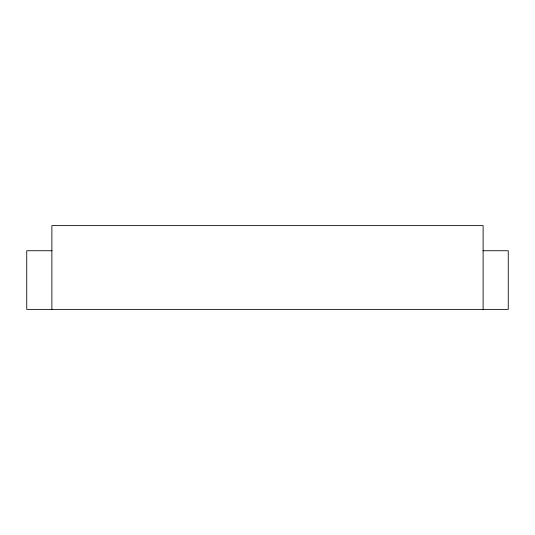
<?xml version="1.0" encoding="UTF-8"?>
<svg xmlns="http://www.w3.org/2000/svg" width="535" height="535" viewBox="0 0 535 535"><rect width="100%" height="100%" fill="white"/><g stroke="black" fill="none" stroke-linecap="round" stroke-linejoin="round"><path stroke-width="0.8" d="M52.022 250.741L26.75 250.741L26.75 309.39L508.25 309.39L508.25 250.741L482.978 250.741M483.118 309.39L483.118 225.609L51.882 225.609L51.882 309.39"/></g></svg>
